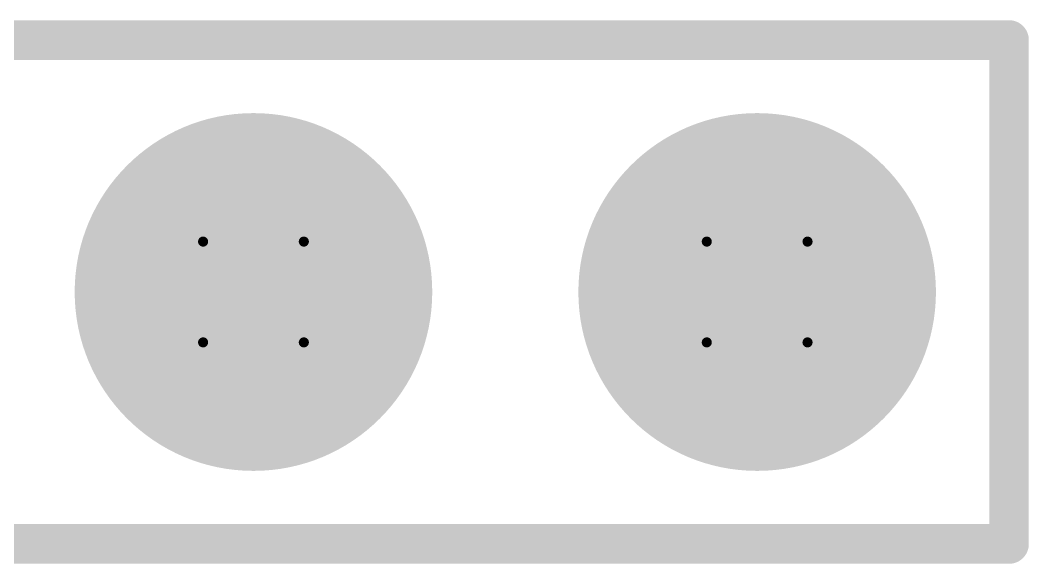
# Model space of a CAD drawing. Header units: inches. Extents: x -3 to 5381, y -57 to 5355.
# Drawn here: x 23.24 to 28.33, y -3.08 to -0.34 of the extents above; entities that cross this region are included whole.
import ezdxf

# ---------------------------------------------------------------- set-up
doc = ezdxf.new("R2010")
doc.units = ezdxf.units.IN
for name, color, linetype in [('Bottom Layer', 5, 'Continuous'), ('Bottom Solder', 6, 'Continuous'), ('Drill Drawing', 1, 'Continuous'), ('Multi-Layer', 9, 'Continuous'), ('Pad Holes', 156, 'Continuous'), ('Top Layer', 1, 'Continuous'), ('Top Overlay', 2, 'Continuous'), ('Top Solder', 216, 'Continuous')]:
    doc.layers.add(name, color=color, linetype=linetype)

msp = doc.modelspace()

# ---------------------------------------------------------------- hatches: boundary and pattern name
at = {"layer": 'Bottom Layer'}
h = msp.add_hatch(color=5, dxfattribs=at)
edge = h.paths.add_edge_path()
edge.add_arc((24.4171, -1.7097), 0.8, 0, 360)
h = msp.add_hatch(color=5, dxfattribs=at)
edge = h.paths.add_edge_path()
edge.add_arc((26.9571, -1.7097), 0.8, 0, 360)
at = {"layer": 'Bottom Solder'}
h = msp.add_hatch(color=6, dxfattribs=at)
edge = h.paths.add_edge_path()
edge.add_arc((24.4171, -1.7097), 0.9016, 0, 360)
h = msp.add_hatch(color=6, dxfattribs=at)
edge = h.paths.add_edge_path()
edge.add_arc((26.9571, -1.7097), 0.9016, 0, 360)
at = {"layer": 'Multi-Layer'}
h = msp.add_hatch(color=9, dxfattribs=at)
edge = h.paths.add_edge_path()
edge.add_arc((24.4171, -1.7097), 0.8, 0, 360)
h = msp.add_hatch(color=9, dxfattribs=at)
edge = h.paths.add_edge_path()
edge.add_arc((26.9571, -1.7097), 0.8, 0, 360)
at = {"layer": 'Pad Holes'}
h = msp.add_hatch(color=7, dxfattribs=at)
edge = h.paths.add_edge_path()
edge.add_arc((24.4171, -1.7097), 0.45, 0, 360)
h = msp.add_hatch(color=7, dxfattribs=at)
edge = h.paths.add_edge_path()
edge.add_arc((26.9571, -1.7097), 0.45, 0, 360)
at = {"layer": 'Top Layer'}
h = msp.add_hatch(color=1, dxfattribs=at)
edge = h.paths.add_edge_path()
edge.add_arc((24.4171, -1.7097), 0.8, 0, 360)
h = msp.add_hatch(color=1, dxfattribs=at)
edge = h.paths.add_edge_path()
edge.add_arc((26.9571, -1.7097), 0.8, 0, 360)
at = {"layer": 'Top Solder'}
h = msp.add_hatch(color=216, dxfattribs=at)
edge = h.paths.add_edge_path()
edge.add_arc((24.4171, -1.7097), 0.9016, 0, 360)
h = msp.add_hatch(color=216, dxfattribs=at)
edge = h.paths.add_edge_path()
edge.add_arc((26.9571, -1.7097), 0.9016, 0, 360)

# ---------------------------------------------------------------- linework, layer by layer
at = {"layer": 'Drill Drawing', "const_width": 0.0508}
for points in [[(24.1631, -1.4557), (24.6711, -1.4557)], [(24.1631, -1.9637), (24.1631, -1.4557)], [(24.6711, -1.9637), (24.6711, -1.4557)], [(26.7031, -1.4557), (27.2111, -1.4557)], [(26.7031, -1.9637), (26.7031, -1.4557)], [(27.2111, -1.9637), (27.2111, -1.4557)], [(24.1631, -1.9637), (24.6711, -1.9637)], [(26.7031, -1.9637), (27.2111, -1.9637)]]:
    msp.add_lwpolyline(points, dxfattribs=at)
at = {"layer": 'Drill Drawing', "const_width": 0.0254}
for points in [[(24.1504, -1.4557, 1), (24.1758, -1.4557, 1)], [(24.1504, -1.4557, 1), (24.1758, -1.4557, 1)], [(24.6584, -1.4557, 1), (24.6838, -1.4557, 1)], [(24.6584, -1.4557, 1), (24.6838, -1.4557, 1)], [(26.6904, -1.4557, 1), (26.7158, -1.4557, 1)], [(26.6904, -1.4557, 1), (26.7158, -1.4557, 1)], [(27.1984, -1.4557, 1), (27.2238, -1.4557, 1)], [(27.1984, -1.4557, 1), (27.2238, -1.4557, 1)], [(24.1504, -1.9637, 1), (24.1758, -1.9637, 1)], [(24.1504, -1.9637, 1), (24.1758, -1.9637, 1)], [(24.6584, -1.9637, 1), (24.6838, -1.9637, 1)], [(24.6584, -1.9637, 1), (24.6838, -1.9637, 1)], [(26.6904, -1.9637, 1), (26.7158, -1.9637, 1)], [(26.6904, -1.9637, 1), (26.7158, -1.9637, 1)], [(27.1984, -1.9637, 1), (27.2238, -1.9637, 1)], [(27.1984, -1.9637, 1), (27.2238, -1.9637, 1)]]:
    msp.add_lwpolyline(points, format="xyb", close=True, dxfattribs=at)
at = {"layer": 'Top Overlay', "const_width": 0.2}
for points in [[(10.4471, -0.4397), (28.2271, -0.4397)], [(28.2271, -2.9797), (28.2271, -0.4397)], [(10.4471, -2.9797), (28.2271, -2.9797)]]:
    msp.add_lwpolyline(points, dxfattribs=at)
at = {"layer": 'Top Overlay', "const_width": 0.1}
for points in [[(28.1771, -0.4397, 1), (28.2771, -0.4397, 1)], [(28.1771, -0.4397, 1), (28.2771, -0.4397, 1)], [(28.1771, -2.9797, 1), (28.2771, -2.9797, 1)], [(28.1771, -2.9797, 1), (28.2771, -2.9797, 1)]]:
    msp.add_lwpolyline(points, format="xyb", close=True, dxfattribs=at)

doc.saveas('drawing.dxf')
